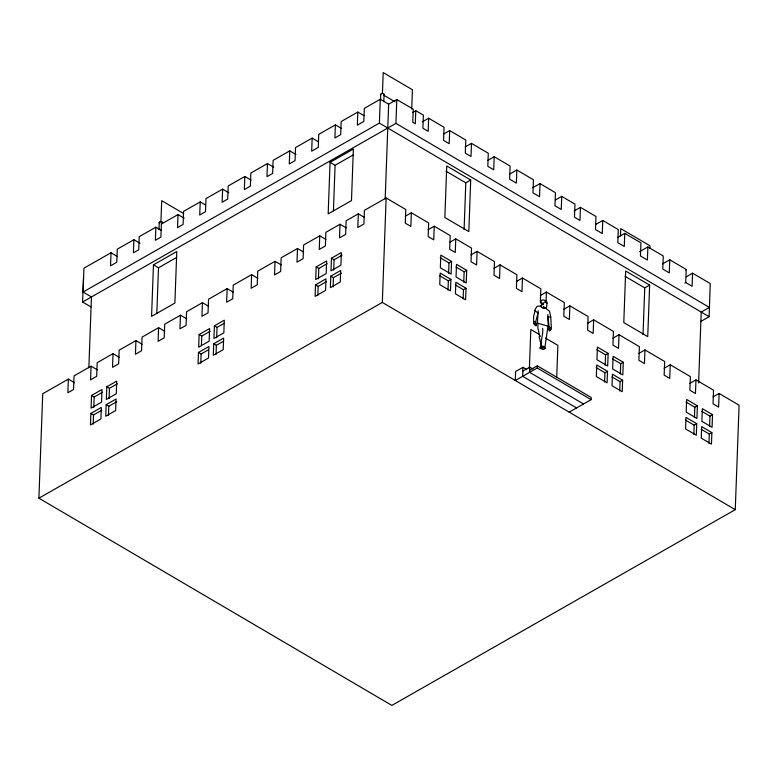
<?xml version="1.0" encoding="UTF-8"?>
<svg xmlns="http://www.w3.org/2000/svg" width="778" height="778" viewBox="0 0 778 778"><rect width="100%" height="100%" fill="white"/><g stroke="black" fill="none" stroke-linecap="round" stroke-linejoin="round"><path stroke-width="1.17" d="M547.829 314.545L548.227 326.264L537.394 323.094L538.075 313.009L535.643 322.014L533.591 321.402L533.582 323.171L536.11 325.817L534.982 323.444L535.118 322.792L536.519 324.689L535.517 321.956M712.979 396.965L719.105 393.464L739.1 405.202L735.268 509.658L391.859 705.413L38.9 498.183L42.732 393.726L68.367 379.119L74.571 382.757M68.367 379.119L67.871 392.754L73.531 389.525L74.036 375.891L91.075 366.175L97.279 369.813M90.977 306.931L82.594 302.01L83.47 278.154M88.848 367.829L91.444 296.963L83.061 292.032L83.936 268.186L111.021 252.743L117.235 256.39M91.075 366.175L90.569 379.81L96.686 376.328L97.182 362.694L113.034 353.65L119.238 357.296M90.89 413.4L90.472 424.924L100.926 418.963L101.344 407.439L90.89 413.4L93.525 414.946L101.889 410.181M91.551 395.467L91.084 408.11L101.539 402.148L102.006 389.515L91.551 395.467L94.187 397.013L102.55 392.248M93.195 424.166L93.525 414.946M93.807 407.361L94.187 397.013M111.021 252.743L110.544 265.833L116.778 262.283L117.264 249.184L133.894 239.702L140.098 243.349M106.158 404.696L105.73 416.22L115.64 410.57L116.068 399.046L106.158 404.696L108.794 406.242L116.719 401.72M106.819 386.763L106.353 399.406L116.262 393.765L116.719 381.123L106.819 386.763L109.455 388.31L117.381 383.797M108.453 415.462L108.794 406.242M109.076 398.657L109.455 388.31M113.034 353.65L112.538 367.284L118.645 363.803L119.151 350.168L135.946 340.599L142.15 344.236M133.894 239.702L133.417 252.792L138.756 249.757L139.233 236.668L155.872 227.176L161.036 230.21M135.946 340.599L135.44 354.233L141.547 350.752L142.053 337.117L158.595 327.684L164.8 331.321M153.461 264.841L151.574 316.383L174.885 303.089L176.771 251.547L153.461 264.841L158.498 267.788L176.732 257.392M155.872 227.176L155.386 240.266L160.9 237.125L161.386 224.035L178.016 214.553L184.23 218.19M158.965 229.675L159.227 222.469M156.825 313.339L158.498 267.788M160.9 222.498L161.698 200.675L183.618 213.551M158.595 327.684L158.099 341.318L164.207 337.837L164.703 324.202L180.457 315.216L186.662 318.854M178.016 214.553L177.54 227.643L183.083 224.482L183.569 211.392L200.209 201.91L205.373 204.945M180.457 315.216L179.961 328.851L186.068 325.369L186.574 311.735L202.445 302.681L208.65 306.328M200.209 201.91L199.722 215L205.509 211.694L205.995 198.604L222.625 189.122L228.829 192.769M198.478 352.453L198.059 363.978L208.514 358.016L208.932 346.492L198.478 352.453L201.113 354L208.436 349.828M199.139 334.521L198.672 347.163L209.126 341.211L209.593 328.569L199.139 334.521L201.774 336.067L210.138 331.302M202.445 302.681L201.94 316.325L208.047 312.844L208.553 299.199L227.137 288.609L233.342 292.246M200.782 363.219L201.113 354M201.434 345.267L201.774 336.067M213.746 343.75L213.318 355.274L223.228 349.623L223.656 338.099L213.746 343.75L216.381 345.296L223.315 341.348M214.397 325.826L213.94 338.469L223.85 332.819L224.307 320.176L214.397 325.826L217.033 327.373L223.976 323.415M216.041 354.515L216.381 345.296M216.654 337.71L217.033 327.373M222.625 189.122L222.148 202.212L227.711 199.042L228.197 185.952L244.837 176.47L251.041 180.107M227.137 288.609L226.641 302.243L232.748 298.762L233.244 285.127L251.634 274.644L257.839 278.281M244.837 176.47L244.35 189.56L250.37 186.127L250.847 173.037L267.486 163.555L273.691 167.192M251.634 274.644L251.138 288.278L257.246 284.797L257.751 271.162L275.042 261.301L281.237 264.948M267.486 163.555L267 176.645L272.65 173.426L273.127 160.336L289.766 150.854L295.971 154.491M275.042 261.301L274.537 274.935L280.644 271.454L281.15 257.819L297.497 248.493L303.702 252.14M289.766 150.854L289.28 163.944L295.047 160.657L295.533 147.567L312.163 138.085L318.367 141.722M297.497 248.493L297.001 262.137L303.109 258.656L303.605 245.012L319.748 235.812L325.953 239.459M312.163 138.085L311.686 151.175L318.26 147.421L318.737 134.331L335.376 124.85L341.581 128.496M315.518 284.836L315.1 296.36L325.554 290.398L325.972 278.874L315.518 284.836L318.153 286.382L326.517 281.617M316.179 266.903L315.712 279.545L326.167 273.593L326.634 260.951L316.179 266.903L318.815 268.449L327.178 263.684M319.748 235.812L319.252 249.456L325.36 245.965L325.856 232.33L340.035 224.249L346.239 227.886M317.823 295.601L318.153 286.382M318.435 278.796L318.815 268.449M330.066 162.339L328.17 213.882L351.481 200.598L353.368 149.055L330.066 162.339L335.094 165.296L353.338 154.89M335.376 124.85L334.9 137.939L340.696 134.633L341.172 121.543L357.812 112.061L364.016 115.708M330.786 276.132L330.368 287.656L340.268 282.006L340.696 270.481L330.786 276.132L333.422 277.678L341.348 273.156M331.447 258.199L330.981 270.841L340.89 265.201L341.348 252.558L331.447 258.199L334.083 259.755L342.009 255.233M333.422 210.838L335.094 165.296M333.081 286.897L333.422 277.678M333.704 270.092L334.083 259.755M340.035 224.249L339.539 237.883L345.646 234.402L346.142 220.767L358.308 213.833L364.512 217.47M357.812 112.061L357.326 125.151L363.832 121.446L364.318 108.356L380.267 99.263L388.65 104.184L396.809 99.535L413.244 109.183L412.758 122.272L415.296 123.76L415.773 110.671L423.368 115.134L422.892 128.224L428.172 131.317L428.649 118.227L444.053 127.281L443.577 140.371L449.198 143.667L449.684 130.578L465.779 140.03L465.302 153.12L471.001 156.466L471.478 143.376L488.292 153.247L487.806 166.336L493.719 169.808L494.205 156.718L510.096 166.054L509.619 179.144L516.368 183.102L516.845 170.012L533.445 179.767L532.969 192.856L539.524 196.698L540.01 183.608L555.434 192.672L554.957 205.762L561.249 209.457L561.735 196.367L574.961 204.137L574.475 217.227L579.97 220.446L580.446 207.356L595.967 216.469L595.491 229.559L602.279 233.546L602.755 220.456L618.286 229.568L617.8 242.658L624.277 246.461L624.763 233.371L640.936 242.872L640.45 255.962L647.403 260.037L647.88 246.947L663.264 255.981L662.788 269.071L669.294 272.893L669.77 259.803L686.215 269.46L685.739 282.55L684.941 283.007M358.308 213.833L357.812 227.468L363.919 223.986L364.415 210.352L386.141 197.972L405.785 209.506L405.28 223.14L410.852 226.408L411.358 212.773L428.668 222.946L428.172 236.58L433.745 239.848L434.241 226.213L450.19 235.578L449.694 249.213L455.266 252.49L455.762 238.846L471.526 248.104L471.03 261.739L476.603 265.016L477.099 251.382L494.487 261.583L493.991 275.218L499.564 278.495L500.06 264.86L516.893 274.741L516.398 288.375L521.97 291.653L522.466 278.009L540.836 288.803L540.34 302.438L542.198 303.527M83.061 292.032L379.392 123.109L380.267 99.263M380.51 100.381L380.734 94.371M382.445 93.185L383.204 72.587L412.428 89.742L411.718 109.134M383.807 101.636L384.079 94.43M385.178 198.905L388.65 104.184M38.9 498.183L382.309 302.418L386.141 197.972M82.594 302.01L395.934 123.381L396.809 99.535M448.002 290.058L448.342 280.829L450.9 279.37L440.163 273.068L439.745 284.592L450.481 290.894L450.9 279.37M448.614 273.253L448.994 262.906L451.561 261.447L440.825 255.135L440.358 267.778L451.094 274.089L451.561 261.447M464.096 229.568L465.808 182.82L470.709 180.029L446.747 165.967L444.86 217.509L468.813 231.572L470.709 180.029M463.134 298.937L463.474 289.717L466.032 288.259L455.85 282.278L455.431 293.802L465.614 299.783L466.032 288.259M463.746 282.132L464.126 271.794L466.693 270.326L456.511 264.345L456.044 276.987L466.226 282.968L466.693 270.326M526.093 369.142L522.981 367.313L522.651 376.309L576.547 407.954M529.38 368.665L530.82 329.483L539.144 334.375M532.92 368.976L529.818 367.158L529.624 372.331L583.529 403.986M522.981 367.313L515.629 371.505L515.299 380.5L537.228 368.004L537.306 365.825L591.202 397.47L591.124 399.649L569.195 412.146M546.078 301.164L546.419 292.071L564.303 302.574L563.807 316.218L569.379 319.486L569.885 305.851L588.08 316.539L587.585 330.173L593.157 333.441L593.653 319.807L613.434 331.428L612.938 345.062L618.51 348.33L619.016 334.696L639.38 346.657L638.884 360.292L644.456 363.569L644.962 349.935L664.655 361.498L664.159 375.132L669.732 378.409L670.228 364.765L690.387 376.61L689.891 390.245L695.464 393.512L695.97 379.878L713.533 390.196L713.037 403.831L718.609 407.098L719.105 393.464M556.717 377.437L557.884 345.383L545.397 338.041M604.594 381.998L604.934 372.769L607.492 371.31L596.755 365.008L596.327 376.533L607.073 382.834L607.492 371.31M605.206 365.183L605.585 354.846L608.153 353.387L597.407 347.076L596.95 359.718L607.686 366.03L608.153 353.387M620.494 235.909L620.766 228.635L649.99 245.799L649.902 248.221M619.726 390.877L620.066 381.658L622.624 380.199L612.442 374.218L612.023 385.742L622.206 391.723L622.624 380.199M620.338 374.072L620.718 363.725L623.285 362.266L613.103 356.285L612.636 368.928L622.818 374.908L623.285 362.266M643.027 334.628L644.738 287.879L649.64 285.088L625.677 271.016L623.791 322.569L647.743 336.631L649.64 285.088M700.677 321.518L709.118 316.704L710.246 283.562L692.566 273.185L692.089 286.275L685.739 282.55M693.84 434.387L694.17 425.167L696.738 423.709L686.001 417.407L685.574 428.931L696.32 435.233L696.738 423.709M694.453 417.582L694.832 407.244L697.399 405.785L686.653 399.474L686.196 412.116L696.932 418.428L697.399 405.785M698.615 382.932L701.211 312.066L709.371 307.417L395.934 123.381M708.972 443.275L709.303 434.056L711.87 432.597L701.688 426.616L701.26 438.14L711.452 444.121L711.87 432.597M709.585 426.47L709.964 416.123L712.531 414.664L702.34 408.683L701.882 421.326L712.065 427.307L712.531 414.664M537.88 323.133L537.909 328.092L539.669 336.232M547.965 326.157L544.94 347.26C545.349 349.526 543.705 345.092 542.159 346.21L541.663 346.657C542.84 348.952 540.905 349.293 541.789 346.813L543.511 346.764L544.853 348.495L543.511 349.555L540.243 348.456L540.165 347.406L541.187 347.289M542.655 328.384C543.628 334.433 539.407 343.458 541.974 348.106M542.091 304.392L541.614 304.684C538.502 309.022 548.568 309.576 546.564 305.2L546.895 304.83C547.42 303.109 544.026 300.522 543.9 302.798L543.063 304.636C542.966 301.64 540.477 303.945 542.752 304.752M535.089 310.811L533.591 316.51L533.591 321.402M550.62 329.502L549.219 330.815L549.803 329.532L549.638 328.355L548.84 329.726L549.171 327.159L551.339 327.801L550.736 317.035L547.751 316.938M541.721 347.64L543.083 347.27L544.746 348.641M412.632 112.46L415.773 110.671M422.357 121.815L428.649 118.227M443.392 134.166L449.684 130.578M465.195 146.964L471.478 143.376M487.913 160.307L494.205 156.718M405.231 216.265L411.358 212.773M509.512 174.194L516.845 170.012M428.114 229.704L434.241 226.213M532.667 187.79L540.01 183.608M449.635 242.347L455.762 238.846M555.443 199.956L561.735 196.367M470.972 254.873L477.099 251.382M574.164 210.945L580.446 207.356M493.933 268.352L500.06 264.86M595.423 224.638L602.755 220.456M516.339 281.51L522.466 278.009M617.421 237.553L624.763 233.371M540.292 295.562L546.419 292.071M563.758 309.343L569.885 305.851M662.438 263.985L669.77 259.803M587.526 323.308L593.653 319.807M685.418 269.908L686.215 269.46M686.274 276.774L692.566 273.185M522.845 371.125L529.818 367.158M529.701 370.153L537.306 365.825M612.889 338.187L619.016 334.696M638.835 353.426L644.962 349.935M664.101 368.266L670.228 364.765M689.843 383.369L695.97 379.878M639.487 251.722L647.88 246.947M546.535 303.07L547.235 303.245C547.342 301.456 543.871 299.073 541.556 300.191L540.885 302.136L541.614 304.684M540.37 336.038L539.154 336.786L540.914 344.032L540.71 347.183M545.709 308.156L541.391 307.281M550.736 317.035L549.531 311.258L543.277 306.376M539.971 347.892L541.469 348.359M541.041 306.036L537.121 306.26L534.535 310.364L538.075 313.009M549.171 327.159L547.848 316.957M549.297 330.776L551.125 329.454L551.067 327.713M383.603 95.101L395.02 101.811M379.392 123.109L709.118 316.704M446.018 171.199L465.808 182.82M624.958 276.258L644.738 287.879M440.212 257.742L448.994 262.906M455.986 267.01L464.126 271.794M596.804 349.682L605.585 354.846M612.568 358.95L620.718 363.725M686.04 402.08L694.832 407.244M701.814 411.348L709.964 416.123M439.551 275.675L448.342 280.829M455.325 284.933L463.474 289.717M596.143 367.615L604.934 372.769M611.916 376.873L620.066 381.658M685.389 420.013L694.17 425.167M701.163 429.271L709.303 434.056M537.228 368.004L591.124 399.649M382.309 302.418L735.268 509.658M534.515 324.766L533.747 323.454M535.906 325.671L534.155 323.463M544.824 348.009L544.853 348.495M538.133 310.714L538.152 313.038M380.792 94.624A1.673 0.963 2.1 0 1 382.601 93.448A1.673 0.963 2.1 0 1 383.865 94.906M159.733 223.16A1.673 0.963 2.1 0 1 159.704 221.788A1.673 0.963 2.1 0 1 162.067 221.827A1.673 0.963 2.1 0 1 162.096 223.198"/></g></svg>
